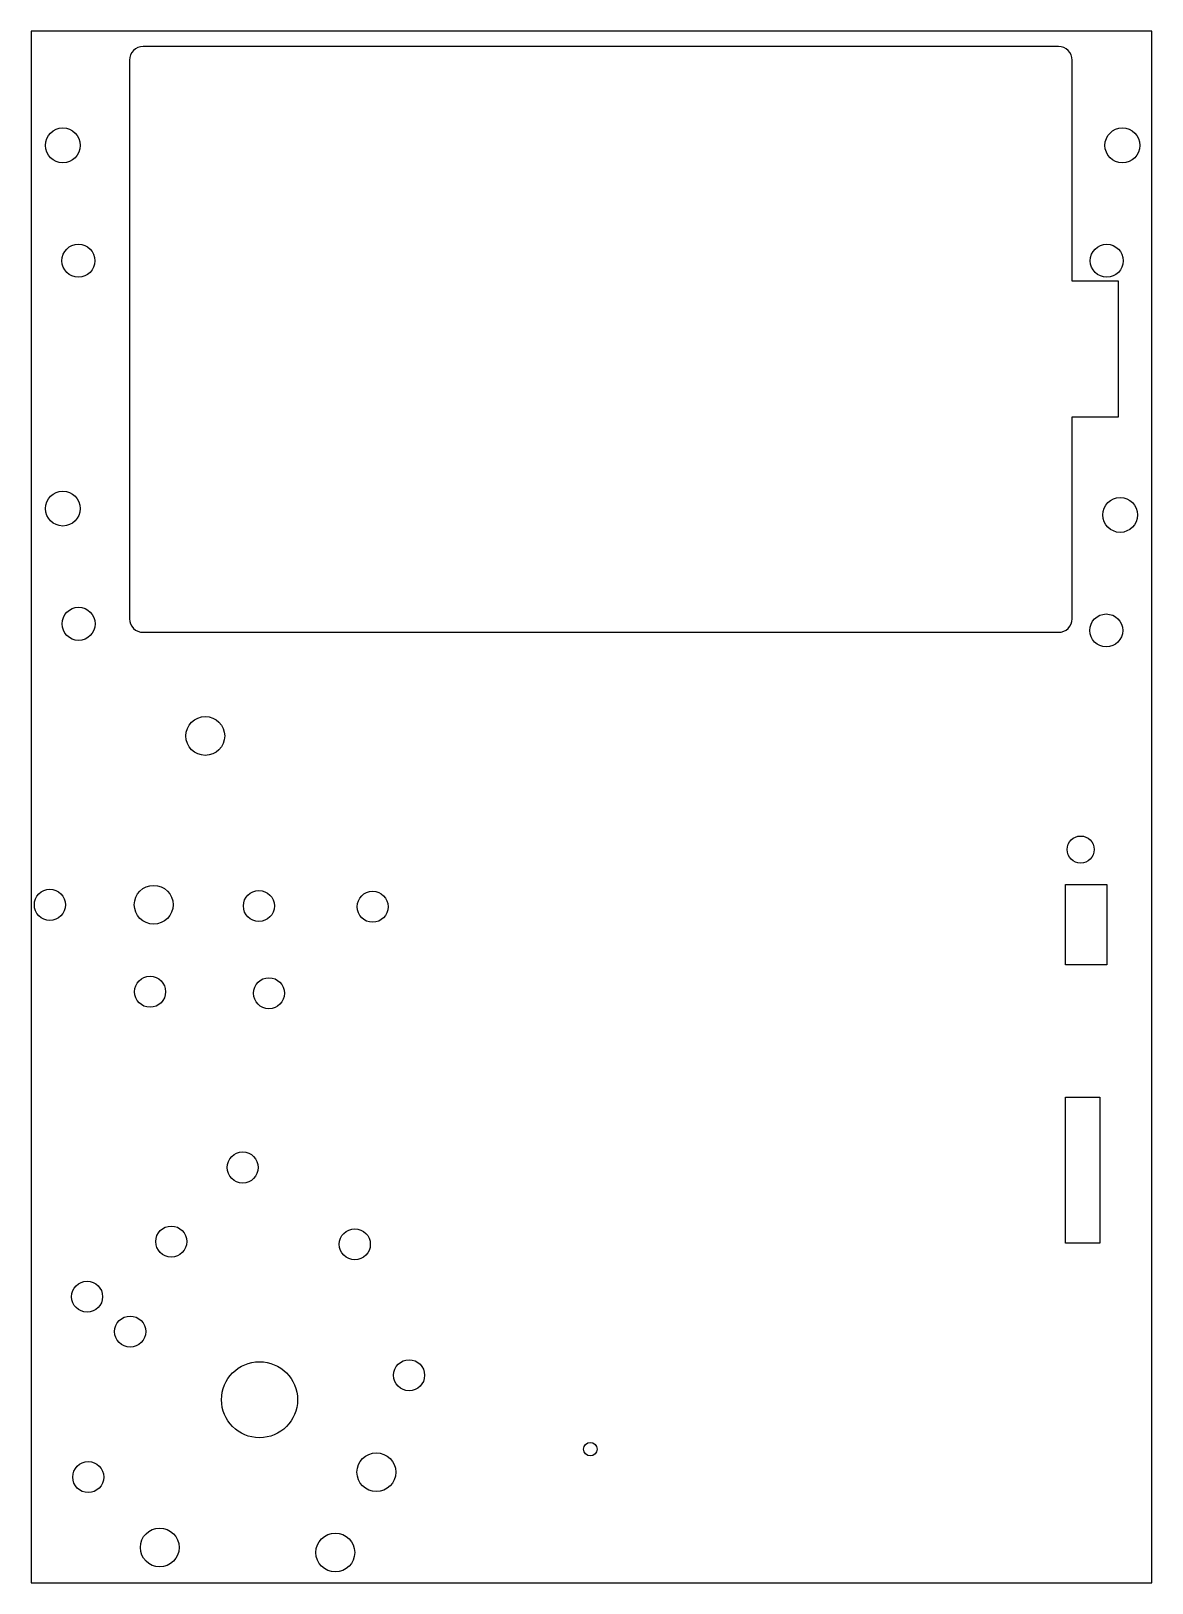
# Model space of a CAD drawing. Header units: millimetres. Extents: x -110 to 35, y -46 to 154.
import ezdxf

# ---------------------------------------------------------------- set-up
doc = ezdxf.new("R2010")
doc.units = ezdxf.units.MM
doc.layers.get('0').update_dxf_attribs({"linetype": 'CONTINUOUS'})

msp = doc.modelspace()

# ---------------------------------------------------------------- linework, layer by layer
for points in [[(-109.85, 154.36), (-109.85, -45.64), (34.62, -45.64), (34.62, 154.36)], [(28.8, 34), (23.49, 34), (23.49, 44.36), (28.8, 44.36)], [(23.49, -1.85), (23.49, 16.95), (27.89, 16.95), (27.89, -1.85)]]:
    msp.add_lwpolyline(points, close=True)
msp.add_lwpolyline([(-95.41, 152.37, 0.414214), (-97.16, 150.62), (-97.16, 78.62, 0.414214), (-95.41, 76.87), (22.59, 76.87, 0.414214), (24.34, 78.62), (24.34, 104.62), (30.29, 104.62), (30.29, 122.12), (24.34, 122.12), (24.34, 150.62, 0.414214), (22.59, 152.37)], format="xyb", close=True)
for centre, radius in [((-105.75, 139.62), 2.25), ((30.81, 139.62), 2.25), ((-103.74, 124.76), 2.13), ((28.79, 124.76), 2.12), ((-105.75, 92.82), 2.25), ((30.52, 92), 2.25), ((-103.72, 77.96), 2.13), ((28.73, 77.11), 2.12), ((-87.39, 63.51), 2.5), ((25.43, 48.87), 1.75), ((-94.04, 41.76), 2.5), ((-107.42, 41.75), 2), ((-80.48, 41.6), 2), ((-65.82, 41.5), 2), ((-94.51, 30.55), 2), ((-79.18, 30.35), 2), ((-82.57, 7.9), 2), ((-91.77, -1.65), 2), ((-68.12, -2), 2), ((-102.62, -8.75), 2), ((-97.07, -13.25), 2), ((-61.13, -18.88), 2), ((-37.77, -28.4), 0.864), ((-102.47, -32), 2), ((-65.34, -31.37), 2.5), ((-93.26, -41.07), 2.5), ((-70.63, -41.72), 2.5)]:
    msp.add_circle(centre, radius)
msp.add_ellipse((-80.4, -22.03), major_axis=(0, -4.9), ratio=1)

doc.saveas('drawing.dxf')
